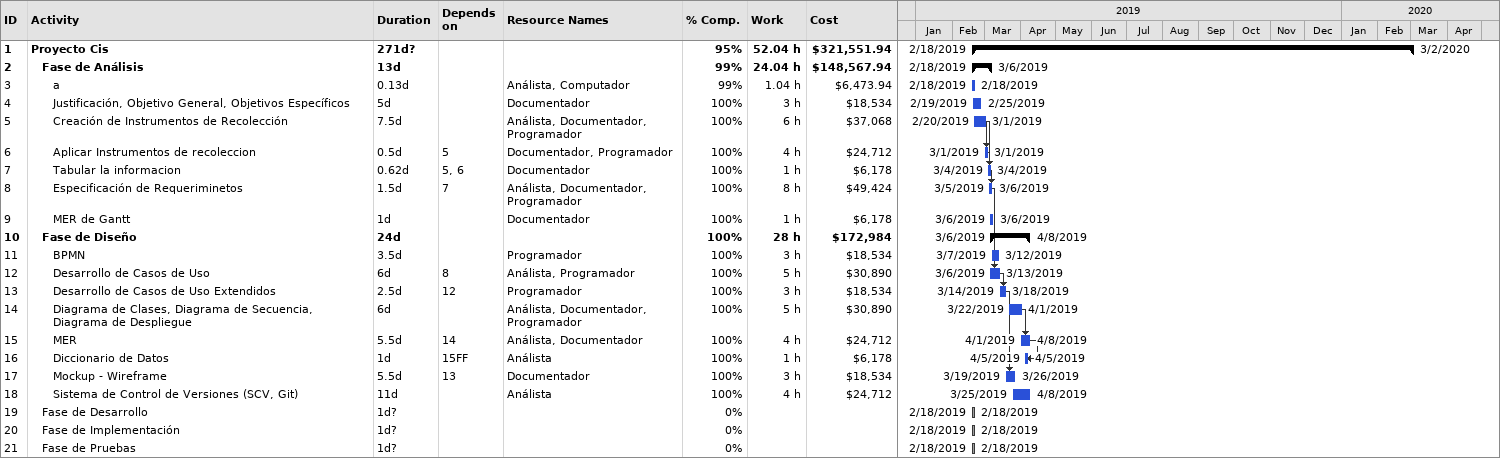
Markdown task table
| ID | Level | Task | Duration | Start | Finish | Predecessors | Resources | % complete | Work (h) | Cost ($) |
|---|---|---|---|---|---|---|---|---|---|---|
| 1 | 1 | **Proyecto Cis** | 271d? | 2019-02-18 | 2020-03-02 |  |  | 95 | 52.04 | 321551.94 |
| 2 | 2 | **Fase de Análisis** | 13d | 2019-02-18 | 2019-03-06 |  |  | 99 | 24.04 | 148567.94 |
| 3 | 3 | a | 0.13d | 2019-02-18 | 2019-02-18 |  | Análista, Computador | 99 | 1.04 | 6473.94 |
| 4 | 3 | Justificación, Objetivo General, Objetivos Específicos | 5d | 2019-02-19 | 2019-02-25 |  | Documentador | 100 | 3 | 18534 |
| 5 | 3 | Creación de Instrumentos de Recolección | 7.5d | 2019-02-20 | 2019-03-01 |  | Análista, Documentador, Programador | 100 | 6 | 37068 |
| 6 | 3 | Aplicar Instrumentos de recoleccion | 0.5d | 2019-03-01 | 2019-03-01 | 5 | Documentador, Programador | 100 | 4 | 24712 |
| 7 | 3 | Tabular la informacion | 0.62d | 2019-03-04 | 2019-03-04 | 5, 6 | Documentador | 100 | 1 | 6178 |
| 8 | 3 | Especificación de Requeriminetos | 1.5d | 2019-03-05 | 2019-03-06 | 7 | Análista, Documentador, Programador | 100 | 8 | 49424 |
| 9 | 3 | MER de Gantt | 1d | 2019-03-06 | 2019-03-06 |  | Documentador | 100 | 1 | 6178 |
| 10 | 2 | **Fase de Diseño** | 24d | 2019-03-06 | 2019-04-08 |  |  | 100 | 28 | 172984 |
| 11 | 3 | BPMN | 3.5d | 2019-03-07 | 2019-03-12 |  | Programador | 100 | 3 | 18534 |
| 12 | 3 | Desarrollo de Casos de Uso | 6d | 2019-03-06 | 2019-03-13 | 8 | Análista, Programador | 100 | 5 | 30890 |
| 13 | 3 | Desarrollo de Casos de Uso Extendidos | 2.5d | 2019-03-14 | 2019-03-18 | 12 | Programador | 100 | 3 | 18534 |
| 14 | 3 | Diagrama de Clases, Diagrama de Secuencia, Diagrama de Despliegue | 6d | 2019-03-22 | 2019-04-01 |  | Análista, Documentador, Programador | 100 | 5 | 30890 |
| 15 | 3 | MER | 5.5d | 2019-04-01 | 2019-04-08 | 14 | Análista, Documentador | 100 | 4 | 24712 |
| 16 | 3 | Diccionario de Datos | 1d | 2019-04-05 | 2019-04-05 | 15FF | Análista | 100 | 1 | 6178 |
| 17 | 3 | Mockup - Wireframe | 5.5d | 2019-03-19 | 2019-03-26 | 13 | Documentador | 100 | 3 | 18534 |
| 18 | 3 | Sistema de Control de Versiones (SCV, Git) | 11d | 2019-03-25 | 2019-04-08 |  | Análista | 100 | 4 | 24712 |
| 19 | 2 | Fase de Desarrollo | 1d? | 2019-02-18 | 2019-02-18 |  |  | 0 |  |  |
| 20 | 2 | Fase de Implementación | 1d? | 2019-02-18 | 2019-02-18 |  |  | 0 |  |  |
| 21 | 2 | Fase de Pruebas | 1d? | 2019-02-18 | 2019-02-18 |  |  | 0 |  |  |
